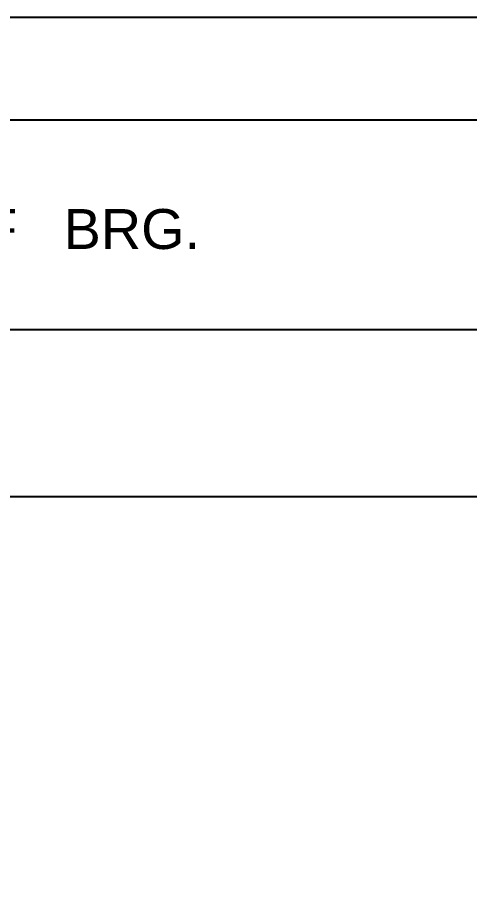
# Model space of a CAD drawing. Header units: inches. Extents: x 4060 to 5459, y 2 to 1025.
# Drawn here: x 4169.9 to 4220.9, y 927.7 to 1025.4 of the extents above; entities that cross this region are included whole.
import ezdxf

# ---------------------------------------------------------------- set-up
doc = ezdxf.new("R2010")
doc.units = ezdxf.units.IN
doc.header["$MEASUREMENT"] = 0
doc.layers.add('DIMENSIONS', color=7, linetype='Continuous')
doc.layers.add('TEXT', color=1, linetype='Continuous')
doc.styles.get("Standard").update_dxf_attribs({"font": 'arial.ttf', "height": 4.5})
doc.dimstyles.get("Standard").update_dxf_attribs({"dimtxt": 0.18, "dimasz": 6, "dimexe": 0.18, "dimexo": 0.0625, "dimgap": 0.09, "dimtad": 0, "dimtih": 1, "dimtoh": 1, "dimdec": 4, "dimzin": 0, "dimdsep": 46, "dimtxsty": 'Standard', "dimcen": 0.09, "dimadec": 0, "dimazin": 0, "dimtfac": 1, "dimtdec": 4, "dimtofl": 0, "dimtmove": 0, "dimatfit": 3, "dimfxl": 1, "dimtolj": 1, "dimtzin": 0, "dimarcsym": 0})

# ---------------------------------------------------------------- blocks, each defined once
blk = doc.blocks.new('*D3')
at = {"layer": 'Defpoints', "color": 0, "transparency": 16777216}
for p in [(5297.515, 1013.835), (4120.546, 990.202), (5297.515, 990.202)]:
    blk.add_point(p, dxfattribs=at)
at = {"layer": 'DIMENSIONS', "color": 0, "lineweight": -2, "transparency": 16777216}
for p, q in [((4120.546, 990.264), (4120.546, 1014.015)), ((4126.546, 1013.835), (4700.692, 1013.835)), ((5291.515, 1013.835), (4717.368, 1013.835)), ((5297.515, 990.264), (5297.515, 1014.015))]:
    blk.add_line(p, q, dxfattribs=at)
at = {"layer": 'DIMENSIONS', "color": 0, "transparency": 16777216}
for points in [[(4126.546, 1014.835), (4126.546, 1012.835), (4120.546, 1013.835)], [(5291.515, 1014.835), (5291.515, 1012.835), (5297.515, 1013.835)]]:
    blk.add_solid(points, dxfattribs=at)
at = {"layer": 'DIMENSIONS', "color": 0, "transparency": 16777216, "insert": (4709.03, 1013.835), "char_height": 4.5, "attachment_point": 5}
blk.add_mtext('\\A1;17960', dxfattribs=at)

msp = doc.modelspace()

# ---------------------------------------------------------------- linework, layer by layer
at = {"color": 0}
msp.add_lwpolyline([(4120.54587, 990.20196), (5297.51461, 990.20196), (5297.51461, 863.12048), (4120.54587, 863.12048)], close=True, dxfattribs=at)
msp.add_lwpolyline([(4120.54587, 971.3582), (4140.49604, 971.3582), (4140.49604, 884.05846), (4165.58541, 884.05846), (4165.58541, 971.3582), (4697.09308, 971.3582), (4697.09308, 883.93334), (4722.16308, 883.93334), (4722.16308, 971.3582), (5252.44807, 971.3582), (5252.44807, 884.33515), (5277.59437, 884.33515), (5277.59437, 971.3582), (5297.51461, 971.3582)], dxfattribs=at)
at = {"layer": 'DIMENSIONS', "color": 0}
msp.add_lwpolyline([(5458.69835, 1.92343), (4059.82164, 1.92343), (4059.82164, 1025.37024), (5458.69835, 1025.37024)], close=True, dxfattribs=at)

# ---------------------------------------------------------------- texts
at = {"layer": 'TEXT', "color": 0}
msp.add_text('OF   BRG.', height=4.5, dxfattribs=at).set_placement((4161.14114, 999.25888))

# ---------------------------------------------------------------- dimensions: what is measured, and where the dimension line sits
at = {"layer": 'DIMENSIONS', "color": 0}
dim = msp.add_linear_dim(base=(5297.51461, 1013.8353), p1=(4120.54587, 990.20196), p2=(5297.51461, 990.20196), text='17960', dimstyle='Standard', dxfattribs=at)
dim.commit()
dim.dimension.update_dxf_attribs({"geometry": '*D3', "text_midpoint": (4709.03024, 1013.8353)})

doc.saveas('drawing.dxf')
